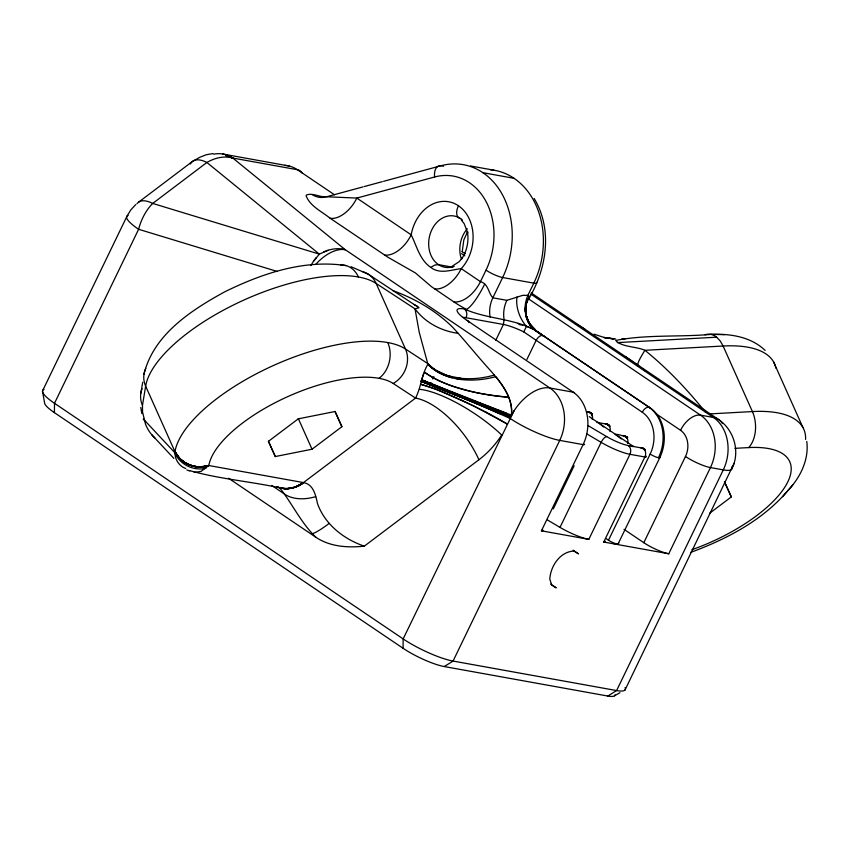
<?xml version="1.0" encoding="UTF-8"?>
<svg xmlns="http://www.w3.org/2000/svg" width="850" height="850" viewBox="0 0 850 850"><rect width="100%" height="100%" fill="white"/><g stroke="black" fill="none" stroke-linecap="round" stroke-linejoin="round"><path stroke-width="1.27" d="M615.071 694.811A32.247 6.481 25.8 0 1 607.803 696.044L444.242 666.549A32.247 6.481 25.8 0 1 403.07 648.274L54.421 412.654L54.496 403.293L138.614 229.288A39.1 23.641 -73.1 0 1 152.713 203.437L206.89 162.477A39.1 29.251 -50.8 0 1 232.826 158.058L297.394 169.702L334.539 194.799M403.07 648.274L403.144 638.913L514.122 410.667A39.1 22.397 -55.9 0 1 549.854 387.983L573.219 392.19A6.513 3.729 -55.9 0 1 574.504 392.902M462.262 251.494L463.824 239.944L467.649 231.614M423.799 373.426L421.547 379.812L511.424 415.161C513.283 396.674 500.087 381.321 488.548 368.433C476.372 354.918 465.014 340.659 452.678 327.282C435.901 310.686 414.97 298.562 392.828 290.615M142.12 388.716A26.063 23.152 9.4 0 0 142.471 405.376L142.524 411.921L145.467 424.012A40.003 37.697 -28.9 0 0 154.913 437.962M614.253 543.947L618.088 543.936L659.759 457.736A37.007 29.399 -79.8 0 0 650.409 408.117L544.223 336.356C529.89 329.354 519.35 311.631 529.274 296.682L528.594 295.322L522.707 295.354L506.855 300.337L492.841 297.808C488.229 292.974 488.453 283.698 480.452 281.637L461.242 268.642C451.106 269.779 439.971 274.55 430.78 267.41C419.709 259.845 416.808 246.128 411.177 234.812L356.83 198.082L325.476 196.711M529.274 296.682L526.501 303.503M592.322 419.528A6.513 5.174 -79.8 0 0 591.951 414.641L589.762 412.197M610.024 431.481A6.513 5.174 -79.8 0 0 609.652 426.604L607.452 424.161M627.725 443.445A6.513 5.174 -79.8 0 0 627.353 438.568L625.504 436.294A6.513 5.174 -79.8 0 0 622.923 435.572M528.434 298.828L700.559 415.151A39.1 31.057 -79.8 0 1 710.441 467.574L668.769 553.775L603.734 542.045L644.852 456.992A6.513 5.174 -79.8 0 0 645.044 450.521L642.855 448.078M511.424 415.161C513.273 400.701 504.475 387.398 495.731 376.656A65.163 43.945 -15.1 0 1 461.476 379.536C449.108 378.038 436.486 373.543 427.89 364.183L419.241 332.339L415.013 308.848L376.168 283.464A26.063 23.194 -56.8 0 0 362.812 271.713M142.694 382.256L140.803 393.391M142.471 405.376L145.648 386.155A26.063 23.152 9.4 0 1 145.796 368.39M494.349 375.052A65.163 44.328 -17.4 0 1 460.955 378.303L447.631 375.806L436.379 370.504A65.163 44.328 -17.4 0 1 428.007 363.736L405.482 349.021A130.316 51.563 -24.1 0 0 274.911 364.841A130.316 51.563 -24.1 0 0 174.994 451.541C174.324 458.607 178.925 466.225 185.768 468.52M427.89 364.183C421.632 374.754 421.101 387.313 415.554 398.087L303.471 482.587C297.468 487.199 289.776 489.483 282.232 488.346C251.866 481.589 220.033 479.156 190.251 470.772M732.105 468.308C740.254 451.679 734.145 430.27 719.026 419.836L531.186 292.91M143.99 374.17C153.553 334.496 191.377 310.069 224.952 291.709C262.14 273.466 304.236 259.207 346.109 265.625M528.891 298.616C546.678 268.621 552.872 229.521 534.151 198.454M734.081 463.324L625.037 689.987M42.904 390.129L127.022 216.123L130.762 209.961L135.756 204.553M429.856 384.891L431.003 382.521M432.724 378.962L433.861 376.592M330.14 218.259A26.063 14.939 -55.9 0 0 356.83 198.082L434.605 176.991A65.163 51.765 -79.8 0 1 485.637 200.791A65.163 51.765 -79.8 0 1 486.009 270.141L480.452 281.637A26.063 14.939 -55.9 0 1 453.762 301.814L431.418 286.631L415.406 272.935L387.897 257.221L330.14 218.259C321.863 211.523 309.984 206.189 306.085 195.744L306.51 194.979C312.269 192.716 318.803 196.775 324.7 196.817M495.784 340.244L503.413 324.466L504.103 319.642A26.063 20.708 -79.8 0 1 506.855 300.337M526.936 359.412L536.095 340.467A6.513 3.729 -55.9 0 1 542.767 335.421L544.223 336.356L534.363 329.981M588.211 425.68L606.677 436.592A19.55 3.931 25.8 0 0 628.299 445.57A6.513 5.174 -79.8 0 1 629.946 454.304L588.827 539.357L541.429 530.814L583.1 444.614A39.1 31.057 -79.8 0 0 573.219 392.19L467.033 320.429A32.576 6.556 25.8 0 1 464.387 308.986C489.441 320.354 519.828 317.879 542.247 334.953L534.979 330.023L535.553 329.97M553.308 508.884L574.143 465.779M588.827 539.357A26.063 5.238 25.8 0 1 560.001 527.393L601.12 442.34A6.513 2.454 -59.4 0 1 606.677 436.592M618.545 542.555A19.55 3.931 25.8 0 1 618.088 543.936A6.513 1.307 25.8 0 1 608.494 540.239L650.165 454.038A31.184 24.777 -79.8 0 0 642.281 412.229L523.759 331.882A26.063 5.238 25.8 0 0 503.413 324.466L466.034 317.719A26.063 5.238 25.8 0 0 463.006 317.401M668.769 553.775A19.55 3.931 25.8 0 1 643.811 542.693L685.482 456.493A19.518 15.512 -79.8 0 0 680.542 430.291L655.329 413.249M523.759 331.882L526.469 326.389A26.063 16.32 68.2 0 1 516.97 296.99M448.152 390.756L421.547 379.812L510.988 416.256L514.122 410.667M461.465 259.239C466.937 251.281 469.051 241.219 467.404 231.71L467.723 233.017L464.259 223.816L461.465 220.129M444.242 666.549L453.061 661.066L559.736 440.396A39.1 31.057 -79.8 0 0 549.854 387.983L345.281 249.719A39.1 29.251 -50.8 0 0 328.164 250.229L319.345 254.139L313.459 261.343A39.1 23.641 -73.1 0 0 310.898 265.593M787.876 490.599C800.169 477.668 809.2 459.595 806.767 441.426M313.459 261.343L316.285 257.507M462.336 257.943L459.127 261.704L451.403 266.762M690.561 552.447C726.314 539.251 761.94 520.784 787.111 491.47M782.648 496.644L792.721 484.978M194.183 472.473L201.057 471.389L208.834 465.524A104.252 41.257 -24.1 0 1 275.825 402.358A104.252 41.257 -24.1 0 1 379.047 378.324A104.252 41.257 -24.1 0 1 393.231 383.499L415.554 398.087A65.163 30.016 53 0 1 478.922 459.744A98.069 77.924 -79.8 0 0 501.702 435.062M596.955 422.578L597.933 422.259L603.659 426.987M632.347 446.505L633.473 446.505L589.231 416.606M138.603 202.162L192.312 161.564L199.835 157.261L206.21 154.764L212.936 153.584M341.891 426.711L335.017 411.517L298.276 418.837L268.419 441.352L275.294 456.546L312.024 449.225L341.891 426.711L335.027 411.347M228.554 478.231L315.849 537.242C329.981 546.805 347.809 547.889 364.299 546.168L478.922 459.744M709.676 513.23L731.308 496.921L724.965 482.747M315.849 537.242C300.953 522.867 292.304 503.646 279.661 487.794C287.959 490.089 296.99 487.826 303.737 482.641C313.565 484.404 315.754 495.539 317.517 503.657C324.944 524.461 343.857 539.219 364.299 546.168M607.803 696.044L616.611 690.561A39.1 7.863 25.8 0 0 625.111 687.554M430.78 267.41L434.775 265.062L438.441 264.626L452.721 267.208M614.508 695.799L619.969 692.676M393.231 383.499A26.063 23.194 -56.8 0 0 405.482 349.021L376.168 283.464A130.316 51.563 -24.1 0 0 245.438 299.359A130.316 51.563 -24.1 0 0 145.648 386.155L174.962 451.711C180.657 464.079 196.18 469.572 208.834 465.524L303.471 482.587C296.873 488.027 285.685 490.854 276.994 486.721M303.737 482.641L296.087 486.848L287.746 488.654M300.124 485.021C293.091 488.803 284.548 489.632 277.015 486.88M328.164 250.229L323.712 251.898M298.446 485.722C292.602 488.506 285.834 489.473 279.544 487.741M615.06 434.212L621.361 438.951M326.177 196.881L363.163 186.851M364.438 186.501L382.298 181.656M383.573 181.316L440.959 165.75L443.562 166.218M185.661 462.612C192.27 467.128 201.238 467.872 208.834 465.524L199.155 467.022L208.516 465.874C197.253 469.391 183.972 465.29 177.119 455.558M208.516 465.874C195.734 469.71 180.498 464.058 174.994 451.541C180.296 462.198 192.312 468.116 203.989 466.894M765.128 350.423C750.816 336.621 730.044 333.582 710.972 334.379C679.511 337.174 646.468 334.39 615.687 340.436C621.573 347.246 636.352 346.364 644.916 350.296L723.106 346.024A130.316 51.563 -24.1 0 1 775.869 368.156M204.298 466.597C194.108 468.021 183.207 463.845 177.172 455.388M617.302 342.624L716.656 337.195L720.216 340.988L723.106 346.024L752.409 411.57A26.063 16.649 86.9 0 1 748.659 447.589A104.252 41.257 -24.1 0 1 786.59 484.203A104.252 41.257 -24.1 0 1 691.921 549.695M709.591 413.918L752.409 411.57A130.316 51.574 -24.1 0 1 805.588 439.418M734.931 448.343L748.659 447.589M650.165 454.038A6.513 1.307 25.8 0 0 658.484 457.736L659.759 457.736A19.55 3.931 25.8 0 0 660.322 456.801M621.817 338.895L624.941 339.001M591.685 413.504L587.531 411.655L591.685 413.504A6.513 3.729 -55.9 0 1 592.099 415.862M609.386 425.457L605.221 423.608L609.386 425.457A6.513 3.729 -55.9 0 1 609.747 426.519M627.353 438.568L625.504 436.294L626.418 436.677C632.251 439.471 616.888 433.149 615.772 434.541M644.778 449.384L640.624 447.536L644.778 449.384A6.513 3.729 -55.9 0 1 645.15 450.436M724.604 334.645L710.972 334.379M460.955 378.303L456.312 377.676M615.697 338.991L603.766 337.471L614.008 338.991L603.946 337.429L594.224 334.241M522.761 325.104L519.839 324.721L517.809 323.425M289.234 166.037L222.541 153.967M470.507 165.973L493.871 170.191M482.885 172.688L514.038 178.298M586.872 411.793L590.112 412.377L592.153 413.812M598.071 422.588L607.814 424.341L609.854 425.776M628.299 445.57L643.206 448.258L645.246 449.692M461.476 379.536L456.705 378.824M526.469 326.389L535.234 329.747L529.051 323.17L525.736 314.245L525.842 304.374C524.577 313.013 526.309 322.522 533.024 328.589M630.987 445.697L632.761 446.176M451.839 376.752C442.988 374.521 434.276 370.558 428.007 363.736M279.108 487.464L282.232 488.346M277.483 271.533L138.614 229.288A39.1 7.863 25.8 0 1 128.127 215.422M351.029 266.709L368.337 274.231L419.05 307.764L415.013 308.848A65.163 56.706 -5.6 0 0 458.267 333.37M226.026 155.826L232.826 158.058L345.281 249.719A39.1 22.397 -55.9 0 0 315.733 264.382M421.132 381.406L448.024 391.733L500.002 413.652L494.328 410.486L421.132 381.406L427.709 383.584L421.26 380.874L427.773 383.127L421.398 380.343L427.869 382.691L424.416 381.013M506.441 413.281L475.012 401.519M424.097 382.479L474.661 402.772L510.074 418.413A39.1 7.863 25.8 0 0 559.736 440.396L583.1 444.614A6.513 1.307 25.8 0 0 584.556 444.231M452.126 377.814C444.231 375.509 436.56 372.172 430.355 366.658M436.507 389.449L420.58 384.274A65.599 7.735 26.3 0 1 436.507 389.449L473.578 405.822L507.365 424.086M475.054 401.381L488.591 406.672L454.548 393.178M225.994 155.55L232.826 158.058A39.1 31.057 -79.8 0 0 213.669 154.169M186.83 469.922L189.762 471.07M510.988 416.256L474.789 402.358A64.791 1.041 22.4 0 1 510.542 417.339L507.949 416.84L510.074 418.413M226.472 155.252L232.826 158.058M460.381 399.543L486.317 412.303M413.865 304.406L417.807 306.553M575.546 323.574L584.917 329.194M461.975 251.727L465.322 253.683M586.999 433.999L601.12 442.34A26.063 5.238 25.8 0 0 629.946 454.304L644.852 456.992A6.513 1.307 25.8 0 0 646.011 456.11M547.496 519.998L560.001 527.393M650.409 408.117L542.767 335.421M183.504 461.199L180.253 459.085L174.994 451.541M530.836 294.079L713.416 417.467A39.1 22.397 -55.9 0 1 722.489 423.587M461.55 253.629L464.844 255.85M624.006 529.316L643.811 542.693M606.294 538.762L608.494 540.239M550.715 584.12L556.208 587.828L551.682 585.034L549.812 579.148C550.492 566.206 560.065 551.576 573.984 551.055L578.51 553.849L573.059 550.152M271.841 485.499L285.632 494.828A39.1 26.86 -27 0 0 315.658 496.644M625.834 356.841L638.732 365.914A65.163 6.449 -51.3 0 1 638.021 365.766M625.504 436.294L627.544 437.739M642.653 368.889L645.596 371.121M643.206 448.258L645.044 450.521M607.814 424.341L609.652 426.604M590.112 412.377L591.951 414.641M151.927 434.902L173.867 458.394M705.532 412.186C687.331 389.736 667.441 368.496 644.916 350.296A65.163 6.449 -51.3 0 0 637.723 365.075M530.453 325.784L526.501 318.102L525.066 308.646A26.063 20.506 -82.9 0 1 527.967 295.205L533.8 283.146A78.189 62.124 -79.8 0 0 490.291 169.724M205.955 468.286A26.063 24.055 16.8 0 1 176.747 456.461L174.749 452.636L144.234 419.964A26.063 2.614 -16.8 0 1 143.671 418.976M174.803 452.423L176.747 456.461M724.423 481.737L731.308 496.921M773.606 361.973L802.899 427.486M298.297 418.508L312.024 449.225M268.419 441.192L275.294 456.546M627.088 437.421L627.449 438.483M140.781 407.479L141.822 413.589M42.5 391.191L44.529 402.549A32.247 6.481 25.8 0 0 54.421 412.654M525.066 308.646L525.619 313.873L528.711 322.777L525.736 314.245L525.927 304.767L525.821 314.574L529.284 323.467L535.234 329.747L532.281 327.197A26.063 24.746 -45.3 0 1 525.47 310.027M460.668 218.652A13.037 7.469 -55.9 0 1 458.437 205.764A39.1 31.057 -79.8 0 0 411.177 234.812A26.063 14.939 -55.9 0 1 384.487 255M458.437 205.764A39.1 31.057 -79.8 0 1 461.242 268.642A26.063 14.939 -55.9 0 1 434.552 288.819M454.208 266.358A26.063 20.708 -79.8 0 1 429.165 238.042A26.063 20.708 -79.8 0 1 462.453 220.033M461.316 258.825A26.063 20.708 -79.8 0 1 467.309 228.778M434.605 176.991A13.037 7.406 74.8 0 1 440.959 165.75A78.189 62.124 -79.8 0 1 502.201 194.31A78.189 62.124 -79.8 0 1 502.647 277.525L492.841 297.808A26.063 20.708 -79.8 0 0 490.089 317.114M329.184 523.409A39.1 5.461 -41.2 0 1 312.619 533.619M658.484 457.736A37.697 29.952 -79.8 0 0 648.954 407.182A6.513 3.729 -55.9 0 0 642.281 412.229M340.733 265.03A26.063 20.708 -79.8 0 1 358.434 276.994M705.107 334.772A26.063 16.649 86.9 0 1 716.656 337.195M387.749 342.55A26.063 20.708 -79.8 0 1 379.047 378.324M302.122 173.06A19.55 11.199 -55.9 0 0 297.394 169.702A39.1 31.057 -79.8 0 0 284.856 165.357M467.033 320.429A6.513 3.729 -55.9 0 1 468.977 322.607M464.387 308.986A6.513 5.174 -79.8 0 1 466.034 317.719M453.762 301.814A39.1 7.863 25.8 0 0 466.331 309.336A26.063 5.408 -61.7 0 0 484.638 284.144M324.976 197.157A26.063 20.708 -79.8 0 1 312.205 194.565M190.421 163.997A39.1 16.405 52.9 0 1 206.89 162.477L319.345 254.139L152.713 203.437A39.1 16.405 52.9 0 0 136.956 203.788M731.808 466.937A39.1 7.863 25.8 0 1 723.286 469.891L710.441 467.574A19.55 3.931 25.8 0 1 685.482 456.493M604.605 540.844A6.513 1.307 25.8 0 1 603.734 542.045M542.3 529.614A6.513 1.307 25.8 0 1 541.429 530.814M680.542 430.291A19.55 11.199 -55.9 0 1 700.559 415.151L713.416 417.467A39.1 31.057 -79.8 0 1 723.286 469.891L616.611 690.561L453.061 661.066A39.1 7.863 25.8 0 1 403.144 638.913L54.496 403.293A39.1 7.863 25.8 0 1 44.009 389.438M419.411 389.3A65.163 18.573 33.1 0 1 501.691 435.051M486.264 412.303A64.781 7.629 26.3 0 1 507.269 424.054M436.794 389.64A65.365 7.703 26.3 0 1 460.477 399.67M486.009 270.141A13.037 2.624 25.8 0 0 502.647 277.525L533.8 283.146A13.037 2.624 25.8 0 0 536.711 282.381M525.969 305.224A26.063 24.746 -45.3 0 1 528.211 298.626M303.471 482.587L296.087 486.848L303.471 482.587M508.693 397.216C479.581 394.347 448.832 389.119 424.373 372.098C438.324 382.638 455.621 387.324 472.281 391.691A63.994 17.085 11.3 0 0 508.693 397.216M432.002 385.029L421.26 380.874L488.112 408.096L432.002 385.029M431.981 384.582L421.398 380.343L488.357 407.373L431.981 384.582"/></g></svg>
